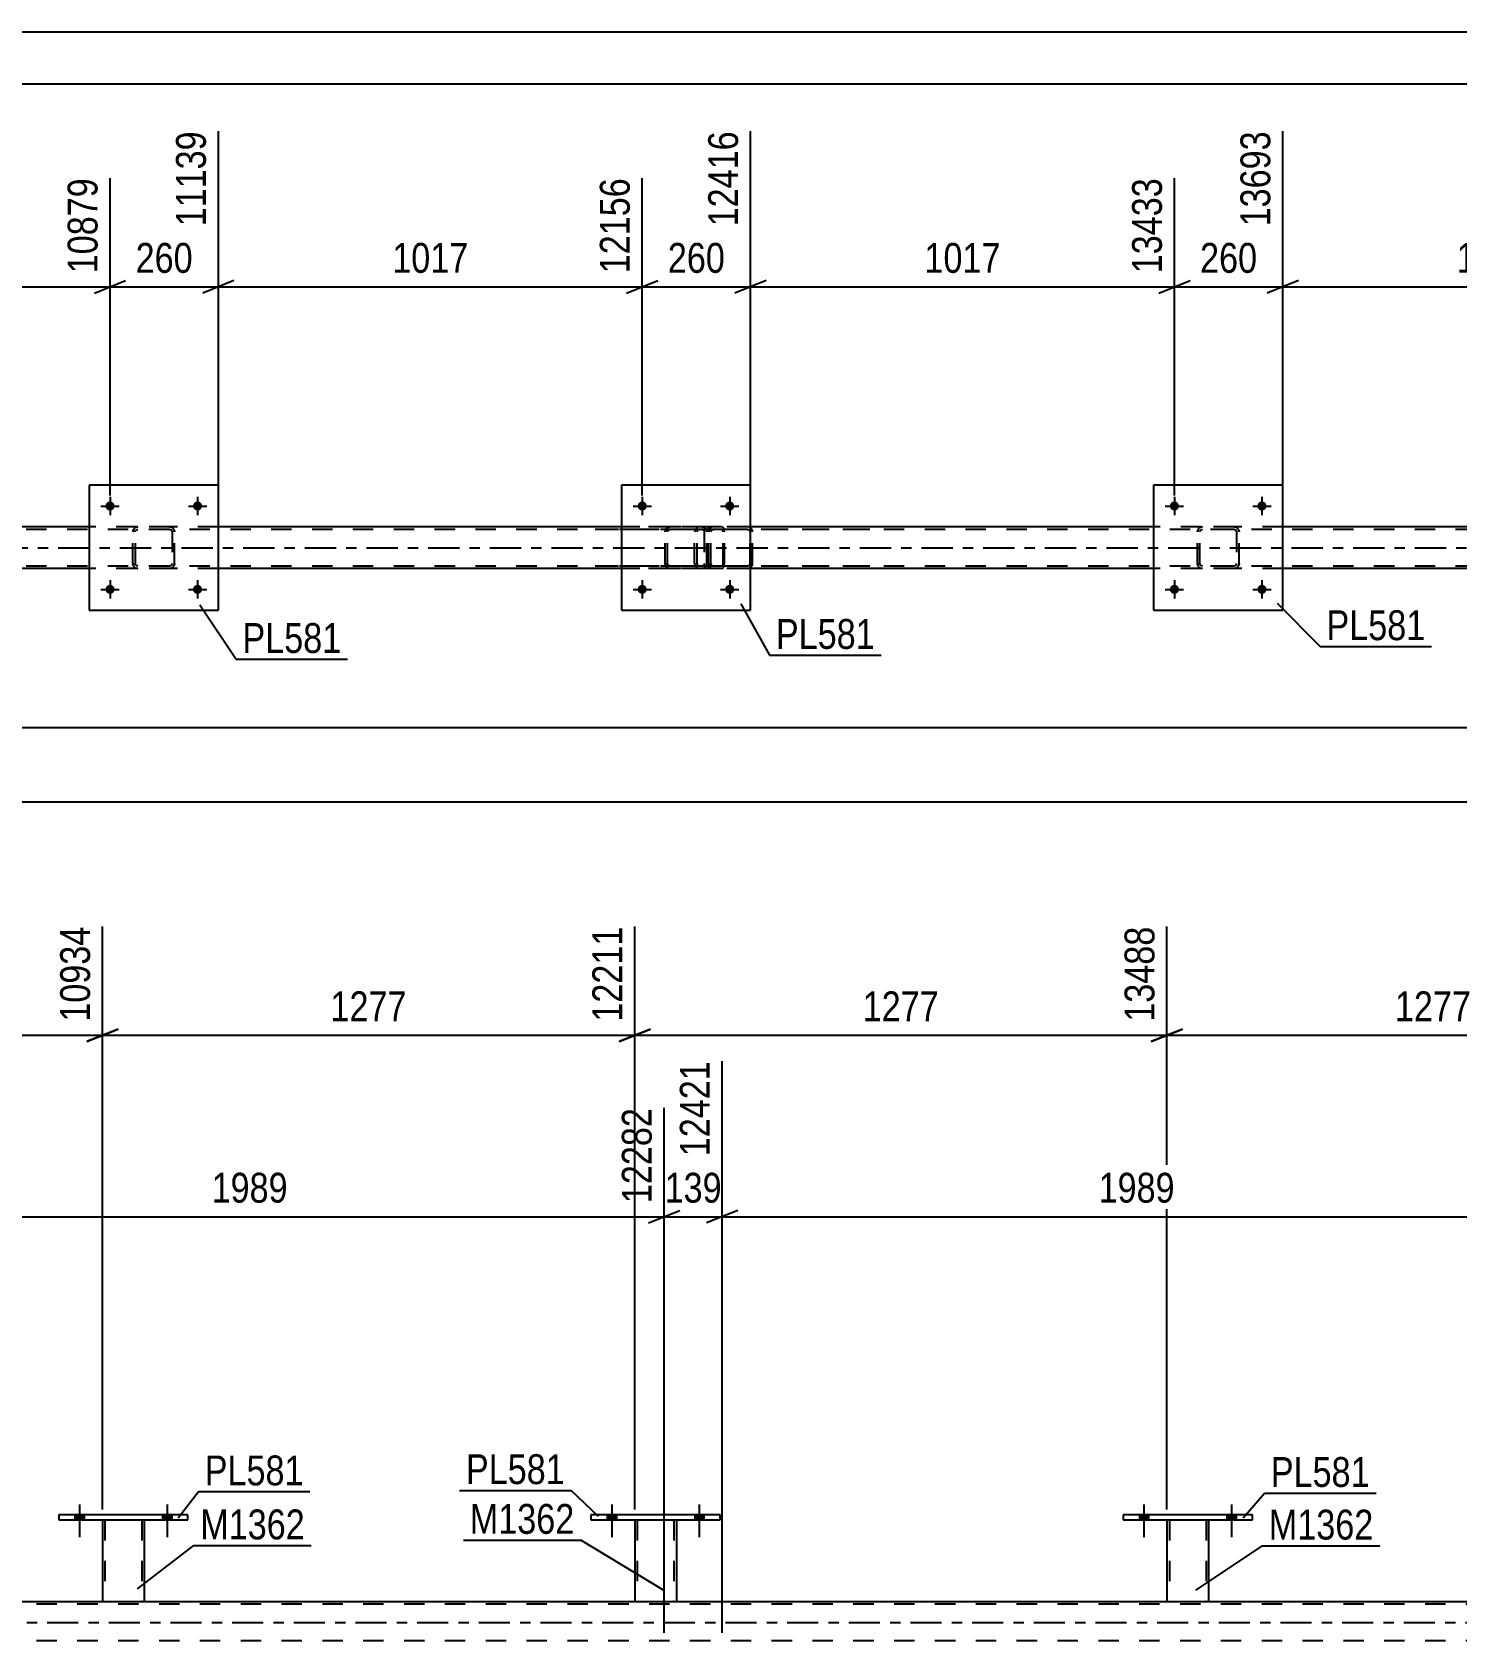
# Model space of a CAD drawing. Header units: millimetres. Extents: x 0 to 841, y 0 to 594.
# Drawn here: x 482.5 to 619.2, y 439.6 to 594 of the extents above; entities that cross this region are included whole.
import ezdxf

# ---------------------------------------------------------------- set-up
doc = ezdxf.new("R2010")
doc.units = ezdxf.units.MM
doc.linetypes.add('DXK_LINE_DOT2', pattern=[3.9198, 1.9599, -1.9599])
doc.linetypes.add('DXK_LINE_DOT3', pattern=[5.9187, 2.979, -0.9799, 0.9799, -0.9799])
doc.styles.add('Arial Narrow', font='ARIALN.TTF', dxfattribs={"height": 0.2})

# ---------------------------------------------------------------- blocks, each defined once
blk = doc.blocks.new('Unknown-122573939-1133 - 10963')
at = {"color": 5, "linetype": 'Continuous'}
for p, q in [((841, 594), (0, 594)), ((836, 589), (5, 589))]:
    blk.add_line(p, q, dxfattribs=at)
blk = doc.blocks.new('Part-122573939-5044 - 4963')
at = {"color": 7, "linetype": 'DXK_LINE_DOT2'}
for p, q in [((543.53, 546.49), (543.71, 546.53)), ((543.71, 546.53), (543.53, 546.49)), ((546.75, 546.53), (543.71, 546.53)), ((546.75, 546.53), (546.94, 546.49)), ((546.94, 546.49), (546.75, 546.53)), ((543.23, 546.05), (543.27, 546.23)), ((543.27, 546.23), (543.23, 546.05)), ((543.23, 543.01), (543.23, 546.05)), ((543.47, 546.05), (543.49, 546.14)), ((543.47, 543.01), (543.47, 546.05)), ((543.49, 546.14), (543.54, 546.22)), ((543.54, 546.22), (543.62, 546.27)), ((543.62, 546.27), (543.71, 546.29)), ((546.75, 546.29), (543.71, 546.29)), ((546.75, 546.29), (546.84, 546.27)), ((546.84, 546.27), (546.92, 546.22)), ((546.92, 546.22), (546.97, 546.14)), ((546.97, 546.14), (546.99, 546.05)), ((546.99, 546.05), (546.99, 543.01)), ((547.2, 546.23), (547.23, 546.05)), ((547.23, 546.05), (547.2, 546.23)), ((547.23, 543.01), (547.23, 546.05)), ((543.27, 542.83), (543.23, 543.01)), ((543.23, 543.01), (543.27, 542.83)), ((543.49, 542.92), (543.47, 543.01)), ((543.54, 542.84), (543.49, 542.92)), ((543.71, 542.53), (543.53, 542.57)), ((543.53, 542.57), (543.71, 542.53)), ((543.62, 542.79), (543.54, 542.84)), ((543.71, 542.77), (543.62, 542.79)), ((546.75, 542.77), (543.71, 542.77)), ((546.75, 542.53), (543.71, 542.53)), ((546.84, 542.79), (546.75, 542.77)), ((546.94, 542.57), (546.75, 542.53)), ((546.75, 542.53), (546.94, 542.57)), ((546.92, 542.84), (546.84, 542.79)), ((546.97, 542.92), (546.92, 542.84)), ((546.99, 543.01), (546.97, 542.92)), ((547.23, 543.01), (547.2, 542.83)), ((547.2, 542.83), (547.23, 543.01))]:
    blk.add_line(p, q, dxfattribs=at)
at = {"color": 7, "linetype": 'DXK_LINE_DOT3'}
blk.add_line((545.23, 544.53), (545.23, 544.53), dxfattribs=at)
at = {"color": 7, "linetype": 'DXK_LINE_DOT2'}
for centre, start, end in [((543.71, 546.05), 112.5, 157.5), ((543.71, 546.05), 112.5, 157.5), ((546.75, 546.05), 22.5, 67.5), ((546.75, 546.05), 22.5, 67.5), ((543.71, 543.01), 202.5, 247.5), ((543.71, 543.01), 202.5, 247.5), ((546.75, 543.01), 292.5, 337.5), ((546.75, 543.01), 292.5, 337.5)]:
    blk.add_arc(centre, 0.48, start, end, dxfattribs=at)
blk = doc.blocks.new('Bolt-122573939-4980 - 4963')
at = {"linetype": 'Continuous'}
for points in [[(592.55, 548.53, -1), (591.67, 548.53, -1)], [(600.95, 548.53, -1), (600.07, 548.53, -1)]]:
    blk.add_hatch(color=1, dxfattribs=at).paths.add_polyline_path(points)
at = {"color": 1, "linetype": 'Continuous'}
for p, q in [((591.23, 548.53), (592.99, 548.53)), ((592.11, 549.41), (592.11, 547.65)), ((599.63, 548.53), (601.39, 548.53)), ((600.51, 549.41), (600.51, 547.65))]:
    blk.add_line(p, q, dxfattribs=at)
blk = doc.blocks.new('Part-122573939-5049 - 4963')
at = {"color": 2, "linetype": 'Continuous'}
for p, q in [((551.43, 550.53), (539.03, 550.53)), ((539.03, 550.53), (539.03, 538.53)), ((551.43, 538.53), (551.43, 550.53)), ((539.03, 538.53), (551.43, 538.53))]:
    blk.add_line(p, q, dxfattribs=at)
blk = doc.blocks.new('Part-122573939-5056 - 4963')
at = {"color": 2, "linetype": 'Continuous'}
for p, q in [((602.51, 550.53), (590.11, 550.53)), ((590.11, 550.53), (590.11, 538.53)), ((602.51, 538.53), (602.51, 550.53)), ((590.11, 538.53), (602.51, 538.53))]:
    blk.add_line(p, q, dxfattribs=at)
blk = doc.blocks.new('Bolt-122573939-5009 - 4963')
at = {"linetype": 'Continuous'}
for points in [[(490.39, 540.53, -1), (489.51, 540.53, -1)], [(498.79, 540.53, -1), (497.91, 540.53, -1)]]:
    blk.add_hatch(color=1, dxfattribs=at).paths.add_polyline_path(points)
at = {"color": 1, "linetype": 'Continuous'}
for p, q in [((489.07, 540.53), (490.83, 540.53)), ((489.95, 541.41), (489.95, 539.65)), ((497.47, 540.53), (499.23, 540.53)), ((498.35, 541.41), (498.35, 539.65))]:
    blk.add_line(p, q, dxfattribs=at)
blk = doc.blocks.new('Bolt-122573939-5010 - 4963')
at = {"linetype": 'Continuous'}
for points in [[(490.39, 548.53, -1), (489.51, 548.53, -1)], [(498.79, 548.53, -1), (497.91, 548.53, -1)]]:
    blk.add_hatch(color=1, dxfattribs=at).paths.add_polyline_path(points)
at = {"color": 1, "linetype": 'Continuous'}
for p, q in [((489.07, 548.53), (490.83, 548.53)), ((489.95, 549.41), (489.95, 547.65)), ((497.47, 548.53), (499.23, 548.53)), ((498.35, 549.41), (498.35, 547.65))]:
    blk.add_line(p, q, dxfattribs=at)
blk = doc.blocks.new('Part-122573939-5075 - 4963')
at = {"color": 2, "linetype": 'Continuous'}
for p, q in [((500.35, 550.53), (487.95, 550.53)), ((487.95, 550.53), (487.95, 538.53)), ((500.35, 538.53), (500.35, 550.53)), ((487.95, 538.53), (500.35, 538.53))]:
    blk.add_line(p, q, dxfattribs=at)
blk = doc.blocks.new('Bolt-122573939-5011 - 4963')
at = {"linetype": 'Continuous'}
for points in [[(541.47, 540.53, -1), (540.59, 540.53, -1)], [(549.87, 540.53, -1), (548.99, 540.53, -1)]]:
    blk.add_hatch(color=1, dxfattribs=at).paths.add_polyline_path(points)
at = {"color": 1, "linetype": 'Continuous'}
for p, q in [((540.15, 540.53), (541.91, 540.53)), ((541.03, 541.41), (541.03, 539.65)), ((548.55, 540.53), (550.31, 540.53)), ((549.43, 541.41), (549.43, 539.65))]:
    blk.add_line(p, q, dxfattribs=at)
blk = doc.blocks.new('Bolt-122573939-5012 - 4963')
at = {"linetype": 'Continuous'}
for points in [[(541.47, 548.53, -1), (540.59, 548.53, -1)], [(549.87, 548.53, -1), (548.99, 548.53, -1)]]:
    blk.add_hatch(color=1, dxfattribs=at).paths.add_polyline_path(points)
at = {"color": 1, "linetype": 'Continuous'}
for p, q in [((540.15, 548.53), (541.91, 548.53)), ((541.03, 549.41), (541.03, 547.65)), ((548.55, 548.53), (550.31, 548.53)), ((549.43, 549.41), (549.43, 547.65))]:
    blk.add_line(p, q, dxfattribs=at)
blk = doc.blocks.new('Bolt-122573939-5013 - 4963')
at = {"linetype": 'Continuous'}
for points in [[(592.55, 540.53, -1), (591.67, 540.53, -1)], [(600.95, 540.53, -1), (600.07, 540.53, -1)]]:
    blk.add_hatch(color=1, dxfattribs=at).paths.add_polyline_path(points)
at = {"color": 1, "linetype": 'Continuous'}
for p, q in [((591.23, 540.53), (592.99, 540.53)), ((592.11, 541.41), (592.11, 539.65)), ((599.63, 540.53), (601.39, 540.53)), ((600.51, 541.41), (600.51, 539.65))]:
    blk.add_line(p, q, dxfattribs=at)
blk = doc.blocks.new('Part-122573939-5051 - 4963')
at = {"color": 7, "linetype": 'DXK_LINE_DOT2'}
for p, q in [((594.61, 546.49), (594.79, 546.53)), ((594.79, 546.53), (594.61, 546.49)), ((597.83, 546.53), (594.79, 546.53)), ((597.83, 546.53), (598.02, 546.49)), ((598.02, 546.49), (597.83, 546.53)), ((594.31, 546.05), (594.35, 546.23)), ((594.35, 546.23), (594.31, 546.05)), ((594.31, 543.01), (594.31, 546.05)), ((594.55, 546.05), (594.57, 546.14)), ((594.55, 543.01), (594.55, 546.05)), ((594.57, 546.14), (594.62, 546.22)), ((594.62, 546.22), (594.7, 546.27)), ((594.7, 546.27), (594.79, 546.29)), ((597.83, 546.29), (594.79, 546.29)), ((597.83, 546.29), (597.92, 546.27)), ((597.92, 546.27), (598, 546.22)), ((598, 546.22), (598.05, 546.14)), ((598.05, 546.14), (598.07, 546.05)), ((598.07, 546.05), (598.07, 543.01)), ((598.28, 546.23), (598.31, 546.05)), ((598.31, 546.05), (598.28, 546.23)), ((598.31, 543.01), (598.31, 546.05)), ((594.35, 542.83), (594.31, 543.01)), ((594.31, 543.01), (594.35, 542.83)), ((594.57, 542.92), (594.55, 543.01)), ((594.62, 542.84), (594.57, 542.92)), ((594.79, 542.53), (594.61, 542.57)), ((594.61, 542.57), (594.79, 542.53)), ((594.7, 542.79), (594.62, 542.84)), ((594.79, 542.77), (594.7, 542.79)), ((597.83, 542.77), (594.79, 542.77)), ((597.83, 542.53), (594.79, 542.53)), ((597.92, 542.79), (597.83, 542.77)), ((598.02, 542.57), (597.83, 542.53)), ((597.83, 542.53), (598.02, 542.57)), ((598, 542.84), (597.92, 542.79)), ((598.05, 542.92), (598, 542.84)), ((598.07, 543.01), (598.05, 542.92)), ((598.31, 543.01), (598.28, 542.83)), ((598.28, 542.83), (598.31, 543.01))]:
    blk.add_line(p, q, dxfattribs=at)
at = {"color": 7, "linetype": 'DXK_LINE_DOT3'}
blk.add_line((596.31, 544.53), (596.31, 544.53), dxfattribs=at)
at = {"color": 7, "linetype": 'DXK_LINE_DOT2'}
for centre, start, end in [((594.79, 546.05), 112.5, 157.5), ((594.79, 546.05), 112.5, 157.5), ((597.83, 546.05), 22.5, 67.5), ((597.83, 546.05), 22.5, 67.5), ((594.79, 543.01), 202.5, 247.5), ((594.79, 543.01), 202.5, 247.5), ((597.83, 543.01), 292.5, 337.5), ((597.83, 543.01), 292.5, 337.5)]:
    blk.add_arc(centre, 0.48, start, end, dxfattribs=at)
blk = doc.blocks.new('Part-122573939-5070 - 4963')
at = {"color": 7, "linetype": 'DXK_LINE_DOT2'}
for p, q in [((492.45, 546.49), (492.63, 546.53)), ((492.63, 546.53), (492.45, 546.49)), ((495.67, 546.53), (492.63, 546.53)), ((495.67, 546.53), (495.85, 546.49)), ((495.85, 546.49), (495.67, 546.53)), ((492.15, 546.05), (492.19, 546.23)), ((492.19, 546.23), (492.15, 546.05)), ((492.15, 543.01), (492.15, 546.05)), ((492.39, 546.05), (492.41, 546.14)), ((492.39, 543.01), (492.39, 546.05)), ((492.41, 546.14), (492.46, 546.22)), ((492.46, 546.22), (492.54, 546.27)), ((492.54, 546.27), (492.63, 546.29)), ((495.67, 546.29), (492.63, 546.29)), ((495.67, 546.29), (495.76, 546.27)), ((495.76, 546.27), (495.84, 546.22)), ((495.84, 546.22), (495.89, 546.14)), ((495.89, 546.14), (495.91, 546.05)), ((495.91, 546.05), (495.91, 543.01)), ((496.11, 546.23), (496.15, 546.05)), ((496.15, 546.05), (496.11, 546.23)), ((496.15, 543.01), (496.15, 546.05)), ((492.19, 542.83), (492.15, 543.01)), ((492.15, 543.01), (492.19, 542.83)), ((492.41, 542.92), (492.39, 543.01)), ((492.46, 542.84), (492.41, 542.92)), ((492.63, 542.53), (492.45, 542.57)), ((492.45, 542.57), (492.63, 542.53)), ((492.54, 542.79), (492.46, 542.84)), ((492.63, 542.77), (492.54, 542.79)), ((495.67, 542.77), (492.63, 542.77)), ((495.67, 542.53), (492.63, 542.53)), ((495.76, 542.79), (495.67, 542.77)), ((495.85, 542.57), (495.67, 542.53)), ((495.67, 542.53), (495.85, 542.57)), ((495.84, 542.84), (495.76, 542.79)), ((495.89, 542.92), (495.84, 542.84)), ((495.91, 543.01), (495.89, 542.92)), ((496.15, 543.01), (496.11, 542.83)), ((496.11, 542.83), (496.15, 543.01))]:
    blk.add_line(p, q, dxfattribs=at)
at = {"color": 7, "linetype": 'DXK_LINE_DOT3'}
blk.add_line((494.15, 544.53), (494.15, 544.53), dxfattribs=at)
at = {"color": 7, "linetype": 'DXK_LINE_DOT2'}
for centre, start, end in [((492.63, 546.05), 112.5, 157.5), ((492.63, 546.05), 112.5, 157.5), ((495.67, 546.05), 22.5, 67.5), ((495.67, 546.05), 22.5, 67.5), ((492.63, 543.01), 202.5, 247.5), ((492.63, 543.01), 202.5, 247.5), ((495.67, 543.01), 292.5, 337.5), ((495.67, 543.01), 292.5, 337.5)]:
    blk.add_arc(centre, 0.48, start, end, dxfattribs=at)
blk = doc.blocks.new('Part-122573939-5093 - 4963')
at = {"color": 7, "linetype": 'DXK_LINE_DOT2'}
for p, q in [((548.65, 546.53), (536.5, 546.53)), ((546.56, 546.53), (546.37, 546.5)), ((547.38, 546.29), (547.38, 546.53)), ((548.76, 546.5), (548.65, 546.53)), ((548.85, 546.39), (548.76, 546.5)), ((548.65, 546.29), (536.5, 546.29)), ((546.1, 546.24), (546.06, 546.05)), ((546.06, 543.01), (546.06, 546.05)), ((546.31, 546.05), (546.33, 546.14)), ((546.31, 543.01), (546.31, 546.05)), ((546.33, 546.14), (546.38, 546.22)), ((546.38, 546.22), (546.47, 546.27)), ((546.47, 546.27), (546.56, 546.29)), ((548.65, 546.29), (548.71, 546.27)), ((548.71, 546.27), (548.75, 546.22)), ((548.75, 546.22), (548.78, 546.14)), ((548.78, 546.14), (548.79, 546.05)), ((548.79, 543.01), (548.79, 546.05)), ((548.9, 546.24), (548.85, 546.39)), ((548.92, 546.05), (548.9, 546.24)), ((548.92, 543.01), (548.92, 546.05)), ((548.65, 542.77), (536.5, 542.77)), ((548.65, 542.53), (536.5, 542.53)), ((546.06, 543.01), (546.1, 542.83)), ((546.33, 542.92), (546.31, 543.01)), ((546.38, 542.84), (546.33, 542.92)), ((546.37, 542.57), (546.56, 542.53)), ((546.47, 542.79), (546.38, 542.84)), ((546.56, 542.77), (546.47, 542.79)), ((547.38, 542.53), (547.38, 542.77)), ((548.71, 542.79), (548.65, 542.77)), ((548.65, 542.53), (548.76, 542.57)), ((548.75, 542.84), (548.71, 542.79)), ((548.78, 542.92), (548.75, 542.84)), ((548.76, 542.57), (548.85, 542.67)), ((548.79, 543.01), (548.78, 542.92)), ((548.85, 542.67), (548.9, 542.83)), ((548.9, 542.83), (548.92, 543.01))]:
    blk.add_line(p, q, dxfattribs=at)
for centre, start, end in [((546.55, 546.04), 111.1941, 156.1506), ((546.55, 543.03), 203.8494, 248.8059)]:
    blk.add_arc(centre, 0.492, start, end, dxfattribs=at)
blk = doc.blocks.new('Part-122573939-5128 - 4963')
at = {"color": 7, "linetype": 'DXK_LINE_DOT2'}
for p, q in [((547.89, 546.53), (547.69, 546.5)), ((562.88, 546.53), (547.89, 546.53)), ((551.32, 546.5), (551.12, 546.53)), ((547.42, 546.24), (547.38, 546.05)), ((547.38, 543.01), (547.38, 546.05)), ((547.63, 546.05), (547.65, 546.14)), ((547.63, 543.01), (547.63, 546.05)), ((547.65, 546.14), (547.71, 546.22)), ((547.71, 546.22), (547.79, 546.27)), ((547.79, 546.27), (547.89, 546.29)), ((562.88, 546.29), (547.89, 546.29)), ((551.12, 546.29), (551.22, 546.27)), ((551.22, 546.27), (551.3, 546.22)), ((551.3, 546.22), (551.36, 546.14)), ((551.36, 546.14), (551.38, 546.05)), ((551.38, 543.01), (551.38, 546.05)), ((551.63, 546.05), (551.6, 546.24)), ((551.63, 543.01), (551.63, 546.05)), ((547.38, 543.01), (547.42, 542.83)), ((547.65, 542.92), (547.63, 543.01)), ((547.71, 542.84), (547.65, 542.92)), ((547.69, 542.57), (547.89, 542.53)), ((547.79, 542.79), (547.71, 542.84)), ((547.89, 542.77), (547.79, 542.79)), ((562.88, 542.77), (547.89, 542.77)), ((562.88, 542.53), (547.89, 542.53)), ((551.22, 542.79), (551.12, 542.77)), ((551.12, 542.53), (551.32, 542.57)), ((551.3, 542.84), (551.22, 542.79)), ((551.36, 542.92), (551.3, 542.84)), ((551.38, 543.01), (551.36, 542.92)), ((551.6, 542.83), (551.63, 543.01))]:
    blk.add_line(p, q, dxfattribs=at)
for centre, start, end in [((547.87, 546.03), 110.7583, 155.68), ((551.14, 546.03), 24.32, 69.2417), ((547.87, 543.03), 204.32, 249.2417), ((551.14, 543.03), 290.7583, 335.68)]:
    blk.add_arc(centre, 0.496, start, end, dxfattribs=at)
blk = doc.blocks.new('Part-122573939-5152 - 4963')
at = {"color": 2, "linetype": 'Continuous'}
for p, q in [((487.95, 546.53), (449.27, 546.53)), ((539.03, 546.53), (500.35, 546.53)), ((590.11, 546.53), (551.43, 546.53)), ((641.19, 546.53), (602.51, 546.53)), ((487.95, 542.53), (449.27, 542.53)), ((539.03, 542.53), (500.35, 542.53)), ((590.11, 542.53), (551.43, 542.53)), ((641.19, 542.53), (602.51, 542.53))]:
    blk.add_line(p, q, dxfattribs=at)
at = {"color": 7, "linetype": 'DXK_LINE_DOT2'}
for p, q in [((500.35, 546.53), (487.95, 546.53)), ((551.43, 546.53), (539.03, 546.53)), ((602.51, 546.53), (590.11, 546.53)), ((766.09, 546.29), (112.11, 546.29)), ((766.09, 542.77), (112.11, 542.77)), ((500.35, 542.53), (487.95, 542.53)), ((551.43, 542.53), (539.03, 542.53)), ((602.51, 542.53), (590.11, 542.53))]:
    blk.add_line(p, q, dxfattribs=at)
at = {"color": 7, "linetype": 'DXK_LINE_DOT3'}
blk.add_line((112.11, 544.53), (766.09, 544.53), dxfattribs=at)
blk = doc.blocks.new('Part-122573939-3391 - 3261')
at = {"color": 2, "linetype": 'Continuous'}
blk.add_line((51.86, 443.39), (763.16, 443.39), dxfattribs=at)
at = {"color": 7, "linetype": 'DXK_LINE_DOT2'}
for p, q in [((763.16, 443.15), (51.86, 443.15)), ((763.16, 439.63), (51.86, 439.63))]:
    blk.add_line(p, q, dxfattribs=at)
at = {"color": 7, "linetype": 'DXK_LINE_DOT3'}
blk.add_line((51.86, 441.39), (763.16, 441.39), dxfattribs=at)
blk = doc.blocks.new('Bolt-122573939-3589 - 3261')
at = {"linetype": 'Continuous'}
for points in [[(486.59, 451.23), (487.47, 451.23), (487.47, 451.71), (486.59, 451.71)], [(494.99, 451.23), (495.87, 451.23), (495.87, 451.71), (494.99, 451.71)]]:
    blk.add_hatch(color=1, dxfattribs=at).paths.add_polyline_path(points)
at = {"color": 1, "linetype": 'Continuous'}
for p, q in [((487.03, 452.71), (487.03, 449.59)), ((495.43, 452.71), (495.43, 449.59)), ((486.59, 451.71), (486.59, 451.23)), ((487.47, 451.71), (487.47, 451.23)), ((494.99, 451.71), (494.99, 451.23)), ((495.87, 451.71), (495.87, 451.23))]:
    blk.add_line(p, q, dxfattribs=at)
blk = doc.blocks.new('Bolt-122573939-3697 - 3261')
at = {"linetype": 'Continuous'}
for points in [[(537.67, 451.23), (538.55, 451.23), (538.55, 451.71), (537.67, 451.71)], [(546.07, 451.23), (546.95, 451.23), (546.95, 451.71), (546.07, 451.71)]]:
    blk.add_hatch(color=1, dxfattribs=at).paths.add_polyline_path(points)
at = {"color": 1, "linetype": 'Continuous'}
for p, q in [((538.11, 452.71), (538.11, 449.59)), ((546.51, 452.71), (546.51, 449.59)), ((537.67, 451.71), (537.67, 451.23)), ((538.55, 451.71), (538.55, 451.23)), ((546.07, 451.71), (546.07, 451.23)), ((546.95, 451.71), (546.95, 451.23))]:
    blk.add_line(p, q, dxfattribs=at)
blk = doc.blocks.new('Part-122573939-3560 - 3261')
at = {"color": 2, "linetype": 'Continuous'}
for p, q in [((540.31, 451.23), (540.31, 443.39)), ((544.31, 451.23), (544.31, 443.39)), ((540.31, 443.39), (544.31, 443.39))]:
    blk.add_line(p, q, dxfattribs=at)
at = {"color": 7, "linetype": 'DXK_LINE_DOT2'}
for p, q in [((540.31, 451.23), (544.31, 451.23)), ((540.31, 451.23), (540.31, 451.23)), ((540.31, 451.23), (540.31, 451.23)), ((540.55, 451.23), (540.55, 443.39)), ((544.07, 451.23), (544.07, 443.39)), ((544.31, 451.23), (544.31, 451.23)), ((544.31, 451.23), (544.31, 451.23)), ((544.05, 443.39), (544.01, 443.39)), ((544.01, 443.39), (544.05, 443.39)), ((544.07, 443.39), (544.05, 443.39)), ((544.05, 443.39), (544.07, 443.39))]:
    blk.add_line(p, q, dxfattribs=at)
blk = doc.blocks.new('Part-122573939-3565 - 3261')
at = {"color": 2, "linetype": 'Continuous'}
for p, q in [((536.11, 451.71), (536.11, 451.23)), ((548.51, 451.71), (536.11, 451.71)), ((536.11, 451.23), (548.51, 451.23)), ((548.51, 451.23), (548.51, 451.71))]:
    blk.add_line(p, q, dxfattribs=at)
blk = doc.blocks.new('Bolt-122573939-3588 - 3261')
at = {"linetype": 'Continuous'}
for points in [[(486.59, 451.23), (487.47, 451.23), (487.47, 451.71), (486.59, 451.71)], [(494.99, 451.23), (495.87, 451.23), (495.87, 451.71), (494.99, 451.71)]]:
    blk.add_hatch(color=1, dxfattribs=at).paths.add_polyline_path(points)
at = {"color": 1, "linetype": 'Continuous'}
for p, q in [((487.03, 452.71), (487.03, 449.59)), ((495.43, 452.71), (495.43, 449.59)), ((486.59, 451.71), (486.59, 451.23)), ((487.47, 451.71), (487.47, 451.23)), ((494.99, 451.71), (494.99, 451.23)), ((495.87, 451.71), (495.87, 451.23))]:
    blk.add_line(p, q, dxfattribs=at)
blk = doc.blocks.new('Bolt-122573939-3590 - 3261')
at = {"linetype": 'Continuous'}
for points in [[(537.67, 451.23), (538.55, 451.23), (538.55, 451.71), (537.67, 451.71)], [(546.07, 451.23), (546.95, 451.23), (546.95, 451.71), (546.07, 451.71)]]:
    blk.add_hatch(color=1, dxfattribs=at).paths.add_polyline_path(points)
at = {"color": 1, "linetype": 'Continuous'}
for p, q in [((538.11, 452.71), (538.11, 449.59)), ((546.51, 452.71), (546.51, 449.59)), ((537.67, 451.71), (537.67, 451.23)), ((538.55, 451.71), (538.55, 451.23)), ((546.07, 451.71), (546.07, 451.23)), ((546.95, 451.71), (546.95, 451.23))]:
    blk.add_line(p, q, dxfattribs=at)
blk = doc.blocks.new('Part-122573939-3611 - 3261')
at = {"color": 2, "linetype": 'Continuous'}
for p, q in [((489.23, 451.23), (489.23, 443.39)), ((493.23, 451.23), (493.23, 443.39)), ((489.23, 443.39), (493.23, 443.39))]:
    blk.add_line(p, q, dxfattribs=at)
at = {"color": 7, "linetype": 'DXK_LINE_DOT2'}
for p, q in [((489.23, 451.23), (493.23, 451.23)), ((489.23, 451.23), (489.23, 451.23)), ((489.23, 451.23), (489.23, 451.23)), ((489.47, 451.23), (489.47, 443.39)), ((492.99, 451.23), (492.99, 443.39)), ((493.23, 451.23), (493.23, 451.23)), ((493.23, 451.23), (493.23, 451.23)), ((492.97, 443.39), (492.93, 443.39)), ((492.93, 443.39), (492.97, 443.39)), ((492.99, 443.39), (492.97, 443.39)), ((492.97, 443.39), (492.99, 443.39))]:
    blk.add_line(p, q, dxfattribs=at)
blk = doc.blocks.new('Part-122573939-3616 - 3261')
at = {"color": 2, "linetype": 'Continuous'}
for p, q in [((485.03, 451.71), (485.03, 451.23)), ((497.43, 451.71), (485.03, 451.71)), ((485.03, 451.23), (497.43, 451.23)), ((497.43, 451.23), (497.43, 451.71))]:
    blk.add_line(p, q, dxfattribs=at)
blk = doc.blocks.new('Part-122573939-3679 - 3261')
at = {"color": 2, "linetype": 'Continuous'}
for p, q in [((591.39, 451.23), (591.39, 443.39)), ((595.39, 451.23), (595.39, 443.39)), ((591.39, 443.39), (595.39, 443.39))]:
    blk.add_line(p, q, dxfattribs=at)
at = {"color": 7, "linetype": 'DXK_LINE_DOT2'}
for p, q in [((591.39, 451.23), (595.39, 451.23)), ((591.39, 451.23), (591.39, 451.23)), ((591.39, 451.23), (591.39, 451.23)), ((591.63, 451.23), (591.63, 443.39)), ((595.15, 451.23), (595.15, 443.39)), ((595.39, 451.23), (595.39, 451.23)), ((595.39, 451.23), (595.39, 451.23)), ((595.13, 443.39), (595.09, 443.39)), ((595.09, 443.39), (595.13, 443.39)), ((595.15, 443.39), (595.13, 443.39)), ((595.13, 443.39), (595.15, 443.39))]:
    blk.add_line(p, q, dxfattribs=at)
blk = doc.blocks.new('Part-122573939-3684 - 3261')
at = {"color": 2, "linetype": 'Continuous'}
for p, q in [((587.19, 451.71), (587.19, 451.23)), ((599.59, 451.71), (587.19, 451.71)), ((587.19, 451.23), (599.59, 451.23)), ((599.59, 451.23), (599.59, 451.71))]:
    blk.add_line(p, q, dxfattribs=at)
blk = doc.blocks.new('Bolt-122573939-3706 - 3261')
at = {"linetype": 'Continuous'}
for points in [[(588.75, 451.23), (589.63, 451.23), (589.63, 451.71), (588.75, 451.71)], [(597.15, 451.23), (598.03, 451.23), (598.03, 451.71), (597.15, 451.71)]]:
    blk.add_hatch(color=1, dxfattribs=at).paths.add_polyline_path(points)
at = {"color": 1, "linetype": 'Continuous'}
for p, q in [((589.19, 452.71), (589.19, 449.59)), ((597.59, 452.71), (597.59, 449.59)), ((588.75, 451.71), (588.75, 451.23)), ((589.63, 451.71), (589.63, 451.23)), ((597.15, 451.71), (597.15, 451.23)), ((598.03, 451.71), (598.03, 451.23))]:
    blk.add_line(p, q, dxfattribs=at)
blk = doc.blocks.new('Bolt-122573939-3707 - 3261')
at = {"linetype": 'Continuous'}
for points in [[(588.75, 451.23), (589.63, 451.23), (589.63, 451.71), (588.75, 451.71)], [(597.15, 451.23), (598.03, 451.23), (598.03, 451.71), (597.15, 451.71)]]:
    blk.add_hatch(color=1, dxfattribs=at).paths.add_polyline_path(points)
at = {"color": 1, "linetype": 'Continuous'}
for p, q in [((589.19, 452.71), (589.19, 449.59)), ((597.59, 452.71), (597.59, 449.59)), ((588.75, 451.71), (588.75, 451.23)), ((589.63, 451.71), (589.63, 451.23)), ((597.15, 451.71), (597.15, 451.23)), ((598.03, 451.71), (598.03, 451.23))]:
    blk.add_line(p, q, dxfattribs=at)
blk = doc.blocks.new('StraightDimension-122573939-5364 - 4963')
at = {"color": 7, "linetype": 'Continuous'}
for p, q in [((551.43, 547.53), (551.43, 584.5)), ((592.11, 549.53), (592.11, 580)), ((552.93, 570.16), (549.93, 568.96)), ((590.61, 568.96), (593.61, 570.16)), ((551.43, 569.56), (592.11, 569.56))]:
    blk.add_line(p, q, dxfattribs=at)
at = {"color": 0, "linetype": 'Continuous'}
blk.add_wipeout([(591.51, 580.6), (587.31, 580.6), (587.31, 570.26), (591.51, 570.26)], dxfattribs=at)
at = {"color": 0}
blk.add_wipeout([(576.03, 570.31), (576.03, 574.51), (567.52, 574.51), (567.52, 570.31)], dxfattribs=at)
at = {"color": 3, "linetype": 'Continuous', "style": 'Arial Narrow'}
blk.add_text('13433', height=2.863, rotation=90.0002, dxfattribs=at).set_placement((590.91, 570.86))
at = {"color": 3, "style": 'Arial Narrow'}
blk.add_text('1017', height=2.863, dxfattribs=at).set_placement((568.12, 570.91))
blk = doc.blocks.new('StraightDimension-122573939-5328 - 4963')
at = {"color": 7, "linetype": 'Continuous'}
for p, q in [((602.51, 547.53), (602.51, 584.5)), ((643.19, 549.53), (643.19, 580)), ((604.01, 570.16), (601.01, 568.96)), ((641.69, 568.96), (644.69, 570.16)), ((602.51, 569.56), (643.19, 569.56))]:
    blk.add_line(p, q, dxfattribs=at)
at = {"color": 0, "linetype": 'Continuous'}
blk.add_wipeout([(642.59, 580.6), (638.39, 580.6), (638.39, 570.26), (642.59, 570.26)], dxfattribs=at)
at = {"color": 0}
blk.add_wipeout([(627.11, 570.31), (627.11, 574.51), (618.6, 574.51), (618.6, 570.31)], dxfattribs=at)
at = {"color": 3, "linetype": 'Continuous', "style": 'Arial Narrow'}
blk.add_text('14710', height=2.863, rotation=90.0002, dxfattribs=at).set_placement((641.99, 570.86))
at = {"color": 3, "style": 'Arial Narrow'}
blk.add_text('1017', height=2.863, dxfattribs=at).set_placement((619.2, 570.91))
blk = doc.blocks.new('StraightDimension-122573939-5346 - 4963')
at = {"color": 7, "linetype": 'Continuous'}
for p, q in [((602.51, 547.53), (602.51, 584.5)), ((592.11, 549.53), (592.11, 580)), ((590.61, 568.96), (593.61, 570.16)), ((604.01, 570.16), (601.01, 568.96)), ((592.11, 569.56), (602.51, 569.56))]:
    blk.add_line(p, q, dxfattribs=at)
at = {"color": 0}
blk.add_wipeout([(600.65, 570.31), (600.65, 574.51), (593.97, 574.51), (593.97, 570.31)], dxfattribs=at)
at = {"color": 3, "style": 'Arial Narrow'}
blk.add_text('260', height=2.863, dxfattribs=at).set_placement((594.57, 570.91))
at = {"color": 0, "linetype": 'Continuous'}
blk.add_wipeout([(601.91, 585.1), (597.71, 585.1), (597.71, 574.76), (601.91, 574.76)], dxfattribs=at)
at = {"color": 3, "linetype": 'Continuous', "style": 'Arial Narrow'}
blk.add_text('13693', height=2.863, rotation=90.0002, dxfattribs=at).set_placement((601.31, 575.36))
blk = doc.blocks.new('StraightDimension-122573939-5382 - 4963')
at = {"color": 7, "linetype": 'Continuous'}
for p, q in [((551.43, 547.53), (551.43, 584.5)), ((541.03, 549.53), (541.03, 580)), ((539.53, 568.96), (542.53, 570.16)), ((552.93, 570.16), (549.93, 568.96)), ((541.03, 569.56), (551.43, 569.56))]:
    blk.add_line(p, q, dxfattribs=at)
at = {"color": 0}
blk.add_wipeout([(549.57, 570.31), (549.57, 574.51), (542.89, 574.51), (542.89, 570.31)], dxfattribs=at)
at = {"color": 3, "style": 'Arial Narrow'}
blk.add_text('260', height=2.863, dxfattribs=at).set_placement((543.49, 570.91))
at = {"color": 0, "linetype": 'Continuous'}
blk.add_wipeout([(550.83, 585.1), (546.63, 585.1), (546.63, 574.76), (550.83, 574.76)], dxfattribs=at)
at = {"color": 3, "linetype": 'Continuous', "style": 'Arial Narrow'}
blk.add_text('12416', height=2.863, rotation=90.0002, dxfattribs=at).set_placement((550.23, 575.36))
blk = doc.blocks.new('StraightDimension-122573939-5400 - 4963')
at = {"color": 7, "linetype": 'Continuous'}
for p, q in [((500.35, 547.53), (500.35, 584.5)), ((541.03, 549.53), (541.03, 580)), ((501.85, 570.16), (498.85, 568.96)), ((539.53, 568.96), (542.53, 570.16)), ((500.35, 569.56), (541.03, 569.56))]:
    blk.add_line(p, q, dxfattribs=at)
at = {"color": 0, "linetype": 'Continuous'}
blk.add_wipeout([(540.43, 580.6), (536.23, 580.6), (536.23, 570.26), (540.43, 570.26)], dxfattribs=at)
at = {"color": 0}
blk.add_wipeout([(524.95, 570.31), (524.95, 574.51), (516.44, 574.51), (516.44, 570.31)], dxfattribs=at)
at = {"color": 3, "linetype": 'Continuous', "style": 'Arial Narrow'}
blk.add_text('12156', height=2.863, rotation=90.0002, dxfattribs=at).set_placement((539.83, 570.86))
at = {"color": 3, "style": 'Arial Narrow'}
blk.add_text('1017', height=2.863, dxfattribs=at).set_placement((517.04, 570.91))
blk = doc.blocks.new('StraightDimension-122573939-5418 - 4963')
at = {"color": 7, "linetype": 'Continuous'}
for p, q in [((500.35, 547.53), (500.35, 584.5)), ((489.95, 549.53), (489.95, 580)), ((488.45, 568.96), (491.45, 570.16)), ((501.85, 570.16), (498.85, 568.96)), ((489.95, 569.56), (500.35, 569.56))]:
    blk.add_line(p, q, dxfattribs=at)
at = {"color": 0}
blk.add_wipeout([(498.49, 570.31), (498.49, 574.51), (491.81, 574.51), (491.81, 570.31)], dxfattribs=at)
at = {"color": 3, "style": 'Arial Narrow'}
blk.add_text('260', height=2.863, dxfattribs=at).set_placement((492.41, 570.91))
at = {"color": 0, "linetype": 'Continuous'}
blk.add_wipeout([(499.75, 585.1), (495.55, 585.1), (495.55, 574.76), (499.75, 574.76)], dxfattribs=at)
at = {"color": 3, "linetype": 'Continuous', "style": 'Arial Narrow'}
blk.add_text('11139', height=2.863, rotation=90.0002, dxfattribs=at).set_placement((499.15, 575.36))
blk = doc.blocks.new('StraightDimension-122573939-5436 - 4963')
at = {"color": 7, "linetype": 'Continuous'}
for p, q in [((449.27, 547.53), (449.27, 582.67)), ((489.95, 549.53), (489.95, 580)), ((450.77, 570.16), (447.77, 568.96)), ((488.45, 568.96), (491.45, 570.16)), ((449.27, 569.56), (489.95, 569.56))]:
    blk.add_line(p, q, dxfattribs=at)
at = {"color": 0, "linetype": 'Continuous'}
blk.add_wipeout([(489.35, 580.6), (485.15, 580.6), (485.15, 570.26), (489.35, 570.26)], dxfattribs=at)
at = {"color": 0}
blk.add_wipeout([(473.87, 570.31), (473.87, 574.51), (465.35, 574.51), (465.35, 570.31)], dxfattribs=at)
at = {"color": 3, "linetype": 'Continuous', "style": 'Arial Narrow'}
blk.add_text('10879', height=2.863, rotation=90.0002, dxfattribs=at).set_placement((488.75, 570.86))
at = {"color": 3, "style": 'Arial Narrow'}
blk.add_text('1017', height=2.863, dxfattribs=at).set_placement((465.95, 570.91))
blk = doc.blocks.new('StraightDimension-122573939-5833 - 4963')
at = {"color": 7, "linetype": 'Continuous'}
blk.add_line((69.55, 520.13), (766.73, 520.13), dxfattribs=at)
blk = doc.blocks.new('StraightDimension-122573939-9213 - 4963')
at = {"color": 7, "linetype": 'Continuous'}
blk.add_line((70.19, 527.28), (766.09, 527.28), dxfattribs=at)
blk = doc.blocks.new('StraightDimension-122573939-4284 - 3261')
at = {"color": 7, "linetype": 'Continuous'}
for p, q in [((548.71, 440.39), (548.71, 495.27)), ((543.14, 440.39), (543.14, 490.77)), ((541.64, 479.73), (544.64, 480.93)), ((543.14, 480.33), (548.71, 480.33)), ((550.21, 480.93), (547.21, 479.73))]:
    blk.add_line(p, q, dxfattribs=at)
at = {"color": 0}
blk.add_wipeout([(549.27, 481.08), (549.27, 485.28), (542.58, 485.28), (542.58, 481.08)], dxfattribs=at)
at = {"color": 3, "style": 'Arial Narrow'}
blk.add_text('139', height=2.863, dxfattribs=at).set_placement((543.18, 481.68))
at = {"color": 0, "linetype": 'Continuous'}
blk.add_wipeout([(548.11, 495.87), (543.91, 495.87), (543.91, 485.53), (548.11, 485.53)], dxfattribs=at)
at = {"color": 3, "linetype": 'Continuous', "style": 'Arial Narrow'}
blk.add_text('12421', height=2.863, rotation=90.0002, dxfattribs=at).set_placement((547.51, 486.13))
blk = doc.blocks.new('StraightDimension-122573939-4523 - 3261')
at = {"color": 7, "linetype": 'Continuous'}
for p, q in [((489.23, 452.23), (489.23, 508.18)), ((438.15, 452.23), (438.15, 506.35)), ((439.65, 498.34), (436.65, 497.14)), ((438.15, 497.74), (489.23, 497.74)), ((487.73, 497.14), (490.73, 498.34))]:
    blk.add_line(p, q, dxfattribs=at)
at = {"color": 0, "linetype": 'Continuous'}
blk.add_wipeout([(488.63, 508.78), (484.43, 508.78), (484.43, 498.44), (488.63, 498.44)], dxfattribs=at)
at = {"color": 0}
blk.add_wipeout([(467.94, 498.49), (467.94, 502.69), (459.43, 502.69), (459.43, 498.49)], dxfattribs=at)
at = {"color": 3, "linetype": 'Continuous', "style": 'Arial Narrow'}
blk.add_text('10934', height=2.863, rotation=90.0002, dxfattribs=at).set_placement((488.03, 499.04))
at = {"color": 3, "style": 'Arial Narrow'}
blk.add_text('1277', height=2.863, dxfattribs=at).set_placement((460.03, 499.09))
blk = doc.blocks.new('StraightDimension-122573939-4543 - 3261')
at = {"color": 7, "linetype": 'Continuous'}
for p, q in [((540.31, 452.23), (540.31, 508.18)), ((591.39, 452.23), (591.39, 508.18)), ((541.81, 498.34), (538.81, 497.14)), ((540.31, 497.74), (591.39, 497.74)), ((589.89, 497.14), (592.89, 498.34))]:
    blk.add_line(p, q, dxfattribs=at)
at = {"color": 0, "linetype": 'Continuous'}
blk.add_wipeout([(590.79, 508.78), (586.59, 508.78), (586.59, 498.44), (590.79, 498.44)], dxfattribs=at)
at = {"color": 0}
blk.add_wipeout([(570.1, 498.49), (570.1, 502.69), (561.59, 502.69), (561.59, 498.49)], dxfattribs=at)
at = {"color": 3, "linetype": 'Continuous', "style": 'Arial Narrow'}
blk.add_text('13488', height=2.863, rotation=90.0002, dxfattribs=at).set_placement((590.19, 499.04))
at = {"color": 3, "style": 'Arial Narrow'}
blk.add_text('1277', height=2.863, dxfattribs=at).set_placement((562.19, 499.09))
blk = doc.blocks.new('StraightDimension-122573939-4553 - 3261')
at = {"color": 7, "linetype": 'Continuous'}
for p, q in [((591.39, 452.23), (591.39, 508.18)), ((642.47, 452.23), (642.47, 508.18)), ((592.89, 498.34), (589.89, 497.14)), ((591.39, 497.74), (642.47, 497.74)), ((640.97, 497.14), (643.97, 498.34))]:
    blk.add_line(p, q, dxfattribs=at)
at = {"color": 0, "linetype": 'Continuous'}
blk.add_wipeout([(641.87, 508.78), (637.67, 508.78), (637.67, 498.44), (641.87, 498.44)], dxfattribs=at)
at = {"color": 0}
blk.add_wipeout([(621.19, 498.49), (621.19, 502.69), (612.67, 502.69), (612.67, 498.49)], dxfattribs=at)
at = {"color": 3, "linetype": 'Continuous', "style": 'Arial Narrow'}
blk.add_text('14765', height=2.863, rotation=90.0002, dxfattribs=at).set_placement((641.27, 499.04))
at = {"color": 3, "style": 'Arial Narrow'}
blk.add_text('1277', height=2.863, dxfattribs=at).set_placement((613.27, 499.09))
blk = doc.blocks.new('StraightDimension-122573939-4303 - 3261')
at = {"color": 7, "linetype": 'Continuous'}
for p, q in [((548.71, 440.39), (548.71, 495.27)), ((628.27, 440.39), (628.27, 490.77)), ((550.21, 480.93), (547.21, 479.73)), ((548.71, 480.33), (628.27, 480.33)), ((626.77, 479.73), (629.77, 480.93))]:
    blk.add_line(p, q, dxfattribs=at)
at = {"color": 0, "linetype": 'Continuous'}
blk.add_wipeout([(627.67, 491.37), (623.47, 491.37), (623.47, 481.03), (627.67, 481.03)], dxfattribs=at)
at = {"color": 0}
blk.add_wipeout([(592.75, 481.08), (592.75, 485.28), (584.23, 485.28), (584.23, 481.08)], dxfattribs=at)
at = {"color": 3, "linetype": 'Continuous', "style": 'Arial Narrow'}
blk.add_text('14410', height=2.863, rotation=90.0002, dxfattribs=at).set_placement((627.07, 481.63))
at = {"color": 3, "style": 'Arial Narrow'}
blk.add_text('1989', height=2.863, dxfattribs=at).set_placement((584.83, 481.68))
blk = doc.blocks.new('StraightDimension-122573939-4265 - 3261')
at = {"color": 7, "linetype": 'Continuous'}
for p, q in [((463.58, 440.39), (463.58, 495.27)), ((543.14, 440.39), (543.14, 490.77)), ((465.08, 480.93), (462.08, 479.73)), ((463.58, 480.33), (543.14, 480.33)), ((541.64, 479.73), (544.64, 480.93))]:
    blk.add_line(p, q, dxfattribs=at)
at = {"color": 0, "linetype": 'Continuous'}
blk.add_wipeout([(542.54, 491.37), (538.34, 491.37), (538.34, 481.03), (542.54, 481.03)], dxfattribs=at)
at = {"color": 0}
blk.add_wipeout([(507.61, 481.08), (507.61, 485.28), (499.1, 485.28), (499.1, 481.08)], dxfattribs=at)
at = {"color": 3, "linetype": 'Continuous', "style": 'Arial Narrow'}
blk.add_text('12282', height=2.863, rotation=90.0002, dxfattribs=at).set_placement((541.94, 481.63))
at = {"color": 3, "style": 'Arial Narrow'}
blk.add_text('1989', height=2.863, dxfattribs=at).set_placement((499.7, 481.68))
blk = doc.blocks.new('StraightDimension-122573939-4533 - 3261')
at = {"color": 7, "linetype": 'Continuous'}
for p, q in [((489.23, 452.23), (489.23, 508.18)), ((540.31, 452.23), (540.31, 508.18)), ((490.73, 498.34), (487.73, 497.14)), ((489.23, 497.74), (540.31, 497.74)), ((538.81, 497.14), (541.81, 498.34))]:
    blk.add_line(p, q, dxfattribs=at)
at = {"color": 0, "linetype": 'Continuous'}
blk.add_wipeout([(539.71, 508.78), (535.51, 508.78), (535.51, 498.44), (539.71, 498.44)], dxfattribs=at)
at = {"color": 0}
blk.add_wipeout([(519.02, 498.49), (519.02, 502.69), (510.51, 502.69), (510.51, 498.49)], dxfattribs=at)
at = {"color": 3, "linetype": 'Continuous', "style": 'Arial Narrow'}
blk.add_text('12211', height=2.863, rotation=90.0002, dxfattribs=at).set_placement((539.11, 499.04))
at = {"color": 3, "style": 'Arial Narrow'}
blk.add_text('1277', height=2.863, dxfattribs=at).set_placement((511.11, 499.09))
blk = doc.blocks.new('Mark-122573939-5045 - 4963')
at = {"color": 0}
blk.add_wipeout([(563.37, 534.82), (563.37, 537.82), (553.86, 537.82), (553.86, 534.82)], dxfattribs=at)
blk.add_wipeout([(563.37, 534.82), (563.37, 537.82), (553.86, 537.82), (553.86, 534.82)], dxfattribs=at)
at = {"color": 30, "linetype": 'Continuous'}
for p, q in [((550.49, 539.14), (553.26, 534.22)), ((553.26, 534.22), (563.97, 534.22))]:
    blk.add_line(p, q, dxfattribs=at)
at = {"color": 3, "style": 'Arial Narrow'}
blk.add_text('PL581', height=2.863, dxfattribs=at).set_placement((553.86, 534.82))
blk = doc.blocks.new('Mark-122573939-5052 - 4963')
at = {"color": 0}
blk.add_wipeout([(616.2, 535.66), (616.2, 538.66), (606.7, 538.66), (606.7, 535.66)], dxfattribs=at)
blk.add_wipeout([(616.2, 535.66), (616.2, 538.66), (606.7, 538.66), (606.7, 535.66)], dxfattribs=at)
at = {"color": 30, "linetype": 'Continuous'}
for p, q in [((601.96, 539.22), (606.1, 535.06)), ((606.1, 535.06), (616.8, 535.06))]:
    blk.add_line(p, q, dxfattribs=at)
at = {"color": 3, "style": 'Arial Narrow'}
blk.add_text('PL581', height=2.863, dxfattribs=at).set_placement((606.7, 535.66))
blk = doc.blocks.new('Mark-122573939-5071 - 4963')
at = {"color": 0}
blk.add_wipeout([(512.16, 534.43), (512.16, 537.43), (502.66, 537.43), (502.66, 534.43)], dxfattribs=at)
blk.add_wipeout([(512.16, 534.43), (512.16, 537.43), (502.66, 537.43), (502.66, 534.43)], dxfattribs=at)
at = {"color": 30, "linetype": 'Continuous'}
for p, q in [((498.58, 539.05), (502.06, 533.83)), ((502.06, 533.83), (512.76, 533.83))]:
    blk.add_line(p, q, dxfattribs=at)
at = {"color": 3, "style": 'Arial Narrow'}
blk.add_text('PL581', height=2.863, dxfattribs=at).set_placement((502.66, 534.43))
blk = doc.blocks.new('Mark-122573939-3556 - 3261')
at = {"color": 0}
blk.add_wipeout([(534.53, 449.9), (534.53, 452.9), (524.48, 452.9), (524.48, 449.9)], dxfattribs=at)
blk.add_wipeout([(534.53, 449.9), (534.53, 452.9), (524.48, 452.9), (524.48, 449.9)], dxfattribs=at)
at = {"color": 30, "linetype": 'Continuous'}
for p in [(523.88, 449.3), (543.08, 444.5)]:
    blk.add_line(p, (535.13, 449.3), dxfattribs=at)
at = {"color": 3, "style": 'Arial Narrow'}
blk.add_text('M1362', height=2.863, dxfattribs=at).set_placement((524.48, 449.9))
blk = doc.blocks.new('Mark-122573939-3561 - 3261')
at = {"color": 0}
blk.add_wipeout([(533.62, 454.67), (533.62, 457.67), (524.11, 457.67), (524.11, 454.67)], dxfattribs=at)
blk.add_wipeout([(533.62, 454.67), (533.62, 457.67), (524.11, 457.67), (524.11, 454.67)], dxfattribs=at)
at = {"color": 30, "linetype": 'Continuous'}
for p in [(523.51, 454.07), (536.84, 451.57)]:
    blk.add_line(p, (534.22, 454.07), dxfattribs=at)
at = {"color": 3, "style": 'Arial Narrow'}
blk.add_text('PL581', height=2.863, dxfattribs=at).set_placement((524.11, 454.67))
blk = doc.blocks.new('Mark-122573939-3607 - 3261')
at = {"color": 0}
blk.add_wipeout([(508.66, 449.37), (508.66, 452.37), (498.61, 452.37), (498.61, 449.37)], dxfattribs=at)
blk.add_wipeout([(508.66, 449.37), (508.66, 452.37), (498.61, 452.37), (498.61, 449.37)], dxfattribs=at)
at = {"color": 30, "linetype": 'Continuous'}
for p, q in [((492.58, 444.62), (498.01, 448.77)), ((498.01, 448.77), (509.26, 448.77))]:
    blk.add_line(p, q, dxfattribs=at)
at = {"color": 3, "style": 'Arial Narrow'}
blk.add_text('M1362', height=2.863, dxfattribs=at).set_placement((498.61, 449.37))
blk = doc.blocks.new('Mark-122573939-3612 - 3261')
at = {"color": 0}
blk.add_wipeout([(508.54, 454.55), (508.54, 457.55), (499.04, 457.55), (499.04, 454.55)], dxfattribs=at)
blk.add_wipeout([(508.54, 454.55), (508.54, 457.55), (499.04, 457.55), (499.04, 454.55)], dxfattribs=at)
at = {"color": 30, "linetype": 'Continuous'}
for p, q in [((496.5, 451.43), (498.44, 453.95)), ((498.44, 453.95), (509.14, 453.95))]:
    blk.add_line(p, q, dxfattribs=at)
at = {"color": 3, "style": 'Arial Narrow'}
blk.add_text('PL581', height=2.863, dxfattribs=at).set_placement((499.04, 454.55))
blk = doc.blocks.new('Mark-122573939-3675 - 3261')
at = {"color": 0}
blk.add_wipeout([(611.22, 449.35), (611.22, 452.35), (601.17, 452.35), (601.17, 449.35)], dxfattribs=at)
blk.add_wipeout([(611.22, 449.35), (611.22, 452.35), (601.17, 452.35), (601.17, 449.35)], dxfattribs=at)
at = {"color": 30, "linetype": 'Continuous'}
for p, q in [((594.16, 444.5), (600.57, 448.75)), ((600.57, 448.75), (611.82, 448.75))]:
    blk.add_line(p, q, dxfattribs=at)
at = {"color": 3, "style": 'Arial Narrow'}
blk.add_text('M1362', height=2.863, dxfattribs=at).set_placement((601.17, 449.35))
blk = doc.blocks.new('Mark-122573939-3680 - 3261')
at = {"color": 0}
blk.add_wipeout([(610.86, 454.4), (610.86, 457.4), (601.36, 457.4), (601.36, 454.4)], dxfattribs=at)
blk.add_wipeout([(610.86, 454.4), (610.86, 457.4), (601.36, 457.4), (601.36, 454.4)], dxfattribs=at)
at = {"color": 30, "linetype": 'Continuous'}
for p, q in [((598.71, 451.43), (600.76, 453.8)), ((600.76, 453.8), (611.46, 453.8))]:
    blk.add_line(p, q, dxfattribs=at)
at = {"color": 3, "style": 'Arial Narrow'}
blk.add_text('PL581', height=2.863, dxfattribs=at).set_placement((601.36, 454.4))

msp = doc.modelspace()

# ---------------------------------------------------------------- block references
for name in ['Unknown-122573939-1133 - 10963', 'Part-122573939-5075 - 4963', 'Part-122573939-5049 - 4963', 'Part-122573939-5056 - 4963', 'Part-122573939-5152 - 4963', 'Bolt-122573939-5010 - 4963', 'Bolt-122573939-5012 - 4963', 'Bolt-122573939-4980 - 4963', 'Part-122573939-5070 - 4963', 'Part-122573939-5093 - 4963', 'Part-122573939-5044 - 4963', 'Part-122573939-5128 - 4963', 'Part-122573939-5051 - 4963', 'Bolt-122573939-5009 - 4963', 'Bolt-122573939-5011 - 4963', 'Bolt-122573939-5013 - 4963', 'Bolt-122573939-3589 - 3261', 'Bolt-122573939-3588 - 3261', 'Bolt-122573939-3697 - 3261', 'Bolt-122573939-3590 - 3261', 'Bolt-122573939-3706 - 3261', 'Bolt-122573939-3707 - 3261', 'Part-122573939-3616 - 3261', 'Part-122573939-3611 - 3261', 'Part-122573939-3565 - 3261', 'Part-122573939-3560 - 3261', 'Part-122573939-3684 - 3261', 'Part-122573939-3679 - 3261', 'Part-122573939-3391 - 3261']:
    msp.add_blockref(name, (0, 0))

# ---------------------------------------------------------------- next in the draw order: block references
for name in ['StraightDimension-122573939-5364 - 4963', 'StraightDimension-122573939-5328 - 4963', 'StraightDimension-122573939-5833 - 4963', 'StraightDimension-122573939-4523 - 3261', 'StraightDimension-122573939-4284 - 3261']:
    msp.add_blockref(name, (0, 0))

# ---------------------------------------------------------------- next in the draw order: block references
for name in ['StraightDimension-122573939-5382 - 4963', 'StraightDimension-122573939-5346 - 4963', 'StraightDimension-122573939-9213 - 4963', 'StraightDimension-122573939-4543 - 3261']:
    msp.add_blockref(name, (0, 0))

# ---------------------------------------------------------------- next in the draw order: block references
for name in ['StraightDimension-122573939-5400 - 4963', 'Mark-122573939-5071 - 4963', 'Mark-122573939-5045 - 4963', 'Mark-122573939-5052 - 4963', 'StraightDimension-122573939-4553 - 3261', 'StraightDimension-122573939-4265 - 3261']:
    msp.add_blockref(name, (0, 0))

# ---------------------------------------------------------------- next in the draw order: block references
for name in ['StraightDimension-122573939-5418 - 4963', 'StraightDimension-122573939-4533 - 3261', 'StraightDimension-122573939-4303 - 3261']:
    msp.add_blockref(name, (0, 0))

# ---------------------------------------------------------------- next in the draw order: block references
for name in ['StraightDimension-122573939-5436 - 4963', 'Mark-122573939-3607 - 3261', 'Mark-122573939-3556 - 3261', 'Mark-122573939-3675 - 3261']:
    msp.add_blockref(name, (0, 0))

# ---------------------------------------------------------------- next in the draw order: block references
for name in ['Mark-122573939-3612 - 3261', 'Mark-122573939-3561 - 3261', 'Mark-122573939-3680 - 3261']:
    msp.add_blockref(name, (0, 0))

doc.saveas('drawing.dxf')
